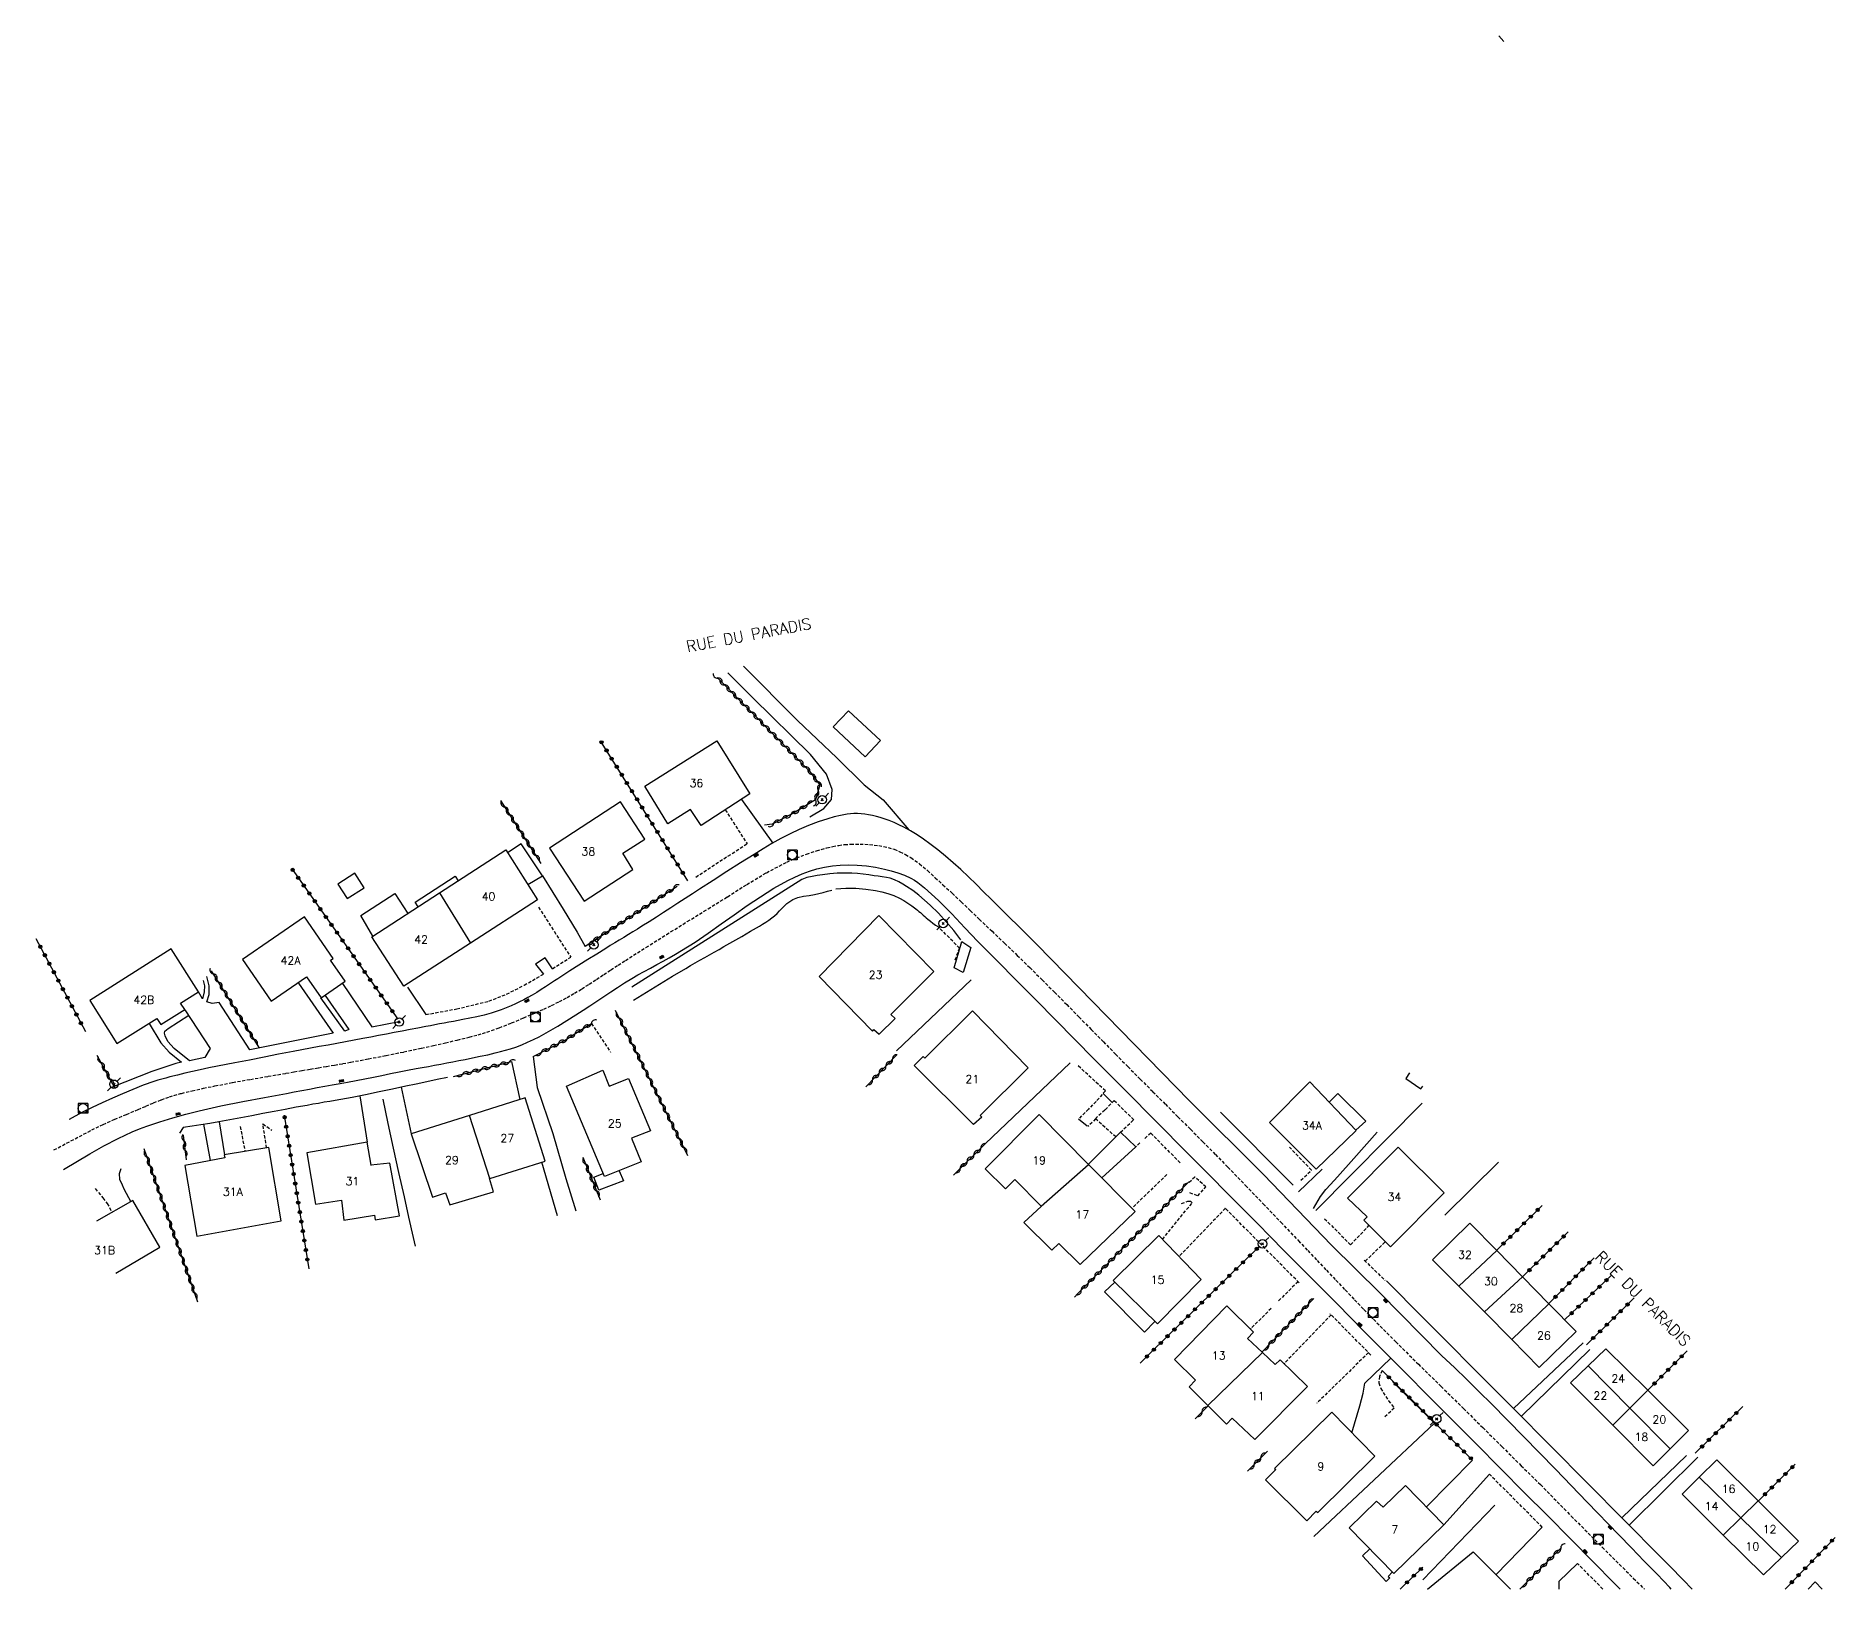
# Model space of a CAD drawing. Header units: millimetres. Extents: x 146998 to 148000, y 143999 to 145000.
# Drawn here: x 147063.9 to 147344.9, y 144000 to 144242.5 of the extents above; entities that cross this region are included whole.
import ezdxf
from ezdxf.enums import TextEntityAlignment as Align

# ---------------------------------------------------------------- set-up
doc = ezdxf.new("R2010")
doc.units = ezdxf.units.MM
doc.linetypes.add('DASHED', pattern=[0.75, 0.5, -0.25])
doc.layers.get('0').update_dxf_attribs({"linetype": 'CONTINUOUS'})
for name, color, linetype in [('W0001', 6, 'DASHED'), ('W0014', 7, 'CONTINUOUS'), ('W0017', 7, 'CONTINUOUS'), ('W0101', 7, 'CONTINUOUS'), ('W0104', 1, 'CONTINUOUS'), ('W0105', 7, 'CONTINUOUS'), ('W0112', 1, 'DASHED'), ('W0211', 2, 'CONTINUOUS'), ('W0300', 7, 'CONTINUOUS'), ('W0303', 7, 'CONTINUOUS'), ('W0310', 3, 'CONTINUOUS'), ('W0323', 7, 'CONTINUOUS'), ('W0333', 7, 'CONTINUOUS'), ('W0401', 7, 'CONTINUOUS'), ('W0420', 7, 'CONTINUOUS'), ('W0473', 7, 'CONTINUOUS'), ('W0989', 7, 'CONTINUOUS'), ('W0991', 7, 'CONTINUOUS'), ('W1102', 7, 'CONTINUOUS')]:
    doc.layers.add(name, color=color, linetype=linetype)
doc.styles.get("Standard").update_dxf_attribs({"font": 'romans.shx', "width": 0.85})

# ---------------------------------------------------------------- blocks, each defined once
blk = doc.blocks.new('T420')
for p, q in [((0.75, 0.75), (-0.75, 0.75)), ((-0.75, 0.75), (-0.75, -0.75)), ((0.75, 0.75), (0.75, -0.75)), ((0.75, -0.75), (-0.75, -0.75))]:
    blk.add_line(p, q)
blk.add_ellipse((0, 0), major_axis=(-0.53, 0.53), ratio=1, start_param=3.926991, end_param=10.210176)
blk = doc.blocks.new('T401')
for p, q in [((-0.3, 0.3), (0, 0.3)), ((-0.3, -0.25), (-0.3, 0.3)), ((-0.3, 0.15), (0, 0.15)), ((-0.3, 0), (0, 0)), ((0, 0.3), (0, -0.25)), ((-0.3, -0.15), (0, -0.15)), ((-0.3, -0.25), (-0.3, -0.3)), ((-0.3, -0.3), (0, -0.3)), ((0, -0.3), (0, -0.25))]:
    blk.add_line(p, q)
blk = doc.blocks.new('T473')
for p, q in [((-0.166667, 0.166667), (0.166667, -0.166667)), ((-0.166667, -0.166667), (0.166667, 0.166667)), ((0.500001, 0.500001), (1.000002, 1.000002)), ((-1.000002, -1.000002), (-0.500001, -0.500001))]:
    blk.add_line(p, q)
blk.add_ellipse((0, 0), major_axis=(0.471405, 0.471405), ratio=1, start_param=5.4977871438, end_param=11.780972451)
blk = doc.blocks.new('t323o')
at = {"color": 0, "linetype": 'Continuous'}
for radius in [0.25, 0.15]:
    blk.add_circle((0, 0), radius, dxfattribs=at)
blk = doc.blocks.new('t310o')
at = {"color": 0, "linetype": 'Continuous'}
for centre, start, end in [((-0.5, 0.38), 216.8699, 323.1304), ((0.5, -0.37), 36.8699, 143.1303)]:
    blk.add_arc(centre, 0.625, start, end, dxfattribs=at)

msp = doc.modelspace()

# ---------------------------------------------------------------- linework, layer by layer
at = {"layer": 'W0001'}
for points in [[(147086.6, 144077.39), (147088.27, 144077.8), (147090.06, 144078.19), (147091.85, 144078.56), (147094.61, 144079.1), (147097.38, 144079.59), (147100.16, 144080.06), (147102.94, 144080.54), (147104.2, 144080.76), (147105.47, 144080.97), (147106.73, 144081.18), (147108, 144081.39), (147109.27, 144081.61), (147110.53, 144081.82), (147111.8, 144082.04), (147113.06, 144082.27), (147115.82, 144082.79), (147118.59, 144083.32), (147121.35, 144083.87), (147124.1, 144084.45), (147125.97, 144084.86), (147127.84, 144085.29), (147129.7, 144085.73), (147131.57, 144086.2), (147132.26, 144086.37), (147132.95, 144086.55), (147133.64, 144086.74), (147134.33, 144086.95), (147136.26, 144087.64), (147138.18, 144088.4), (147140.07, 144089.19), (147141.95, 144090.01), (147143.19, 144090.56), (147144.42, 144091.13), (147145.64, 144091.73), (147146.84, 144092.36), (147148.01, 144093.04), (147149.16, 144093.74), (147150.3, 144094.46), (147151.43, 144095.2), (147152.56, 144095.95), (147153.68, 144096.69), (147154.81, 144097.43), (147155.94, 144098.16), (147159.16, 144100.19), (147162.38, 144102.21), (147165.61, 144104.22), (147168.86, 144106.21), (147171.88, 144108.1), (147174.9, 144110.02), (147177.97, 144111.85), (147181.14, 144113.5), (147182.67, 144114.17), (147184.23, 144114.76), (147185.81, 144115.29), (147187.42, 144115.73), (147188.33, 144115.95), (147189.26, 144116.12), (147190.19, 144116.25), (147191.14, 144116.31), (147192.6, 144116.33), (147194.07, 144116.26), (147195.53, 144116.09), (147196.98, 144115.79), (147197.91, 144115.51), (147198.81, 144115.14), (147199.69, 144114.71), (147200.53, 144114.22), (147201.87, 144113.26), (147203.13, 144112.19), (147204.33, 144111.08), (147205.54, 144109.97), (147206.98, 144108.65), (147208.4, 144107.3), (147209.81, 144105.94), (147211.22, 144104.59), (147213.2, 144102.71), (147215.17, 144100.83), (147217.14, 144098.94), (147219.1, 144097.04), (147221.03, 144095.12), (147222.95, 144093.2), (147224.87, 144091.27), (147226.78, 144089.33), (147228.68, 144087.39), (147230.59, 144085.45), (147232.5, 144083.52), (147234.41, 144081.58), (147236.36, 144079.62), (147238.32, 144077.66), (147240.27, 144075.7), (147242.23, 144073.75), (147244.19, 144071.79), (147246.14, 144069.83), (147248.08, 144067.86), (147250.02, 144065.88), (147252.79, 144063.02), (147255.55, 144060.15), (147258.3, 144057.27), (147261.05, 144054.39), (147262.51, 144052.85), (147263.97, 144051.31), (147265.43, 144049.77), (147266.89, 144048.23), (147268.35, 144046.7), (147269.82, 144045.16), (147271.29, 144043.64), (147272.77, 144042.12), (147276.26, 144038.6), (147279.78, 144035.12), (147283.32, 144031.65), (147286.84, 144028.18), (147289.84, 144025.21), (147292.84, 144022.24), (147295.84, 144019.26), (147298.85, 144016.3), (147303.66, 144011.39), (147308.51, 144006.51), (147313.38, 144001.66), (147315.08, 144000)], [(147066.7, 144068.56), (147072.6, 144071.68), (147074.38, 144072.55), (147076.19, 144073.35), (147078.02, 144074.11), (147079.85, 144074.88), (147081.06, 144075.39), (147082.27, 144075.92), (147083.49, 144076.41), (147084.73, 144076.85), (147086.49, 144077.36), (147086.6, 144077.39)]]:
    msp.add_lwpolyline(points, dxfattribs=at)
at = {"layer": 'W0014'}
for points in [[(147222.46, 144098.35), (147220.13, 144100.7), (147217.78, 144103.03), (147215.42, 144105.37), (147213.07, 144107.7), (147211.89, 144108.87), (147210.72, 144110.06), (147209.53, 144111.23), (147208.32, 144112.37), (147207.14, 144113.41), (147205.95, 144114.43), (147204.74, 144115.43), (147203.48, 144116.38), (147202.5, 144117.08), (147201.5, 144117.75), (147200.47, 144118.38), (147199.41, 144118.97), (147198.67, 144119.34), (147197.91, 144119.68), (147197.13, 144119.99), (147196.35, 144120.27), (147195.75, 144120.47), (147195.14, 144120.65), (147194.53, 144120.8), (147193.91, 144120.92), (147193.34, 144121.01), (147192.77, 144121.07), (147192.19, 144121.1), (147191.61, 144121.09), (147190.57, 144120.99), (147189.55, 144120.8), (147188.54, 144120.57), (147187.54, 144120.29), (147186.04, 144119.8), (147184.56, 144119.24), (147183.1, 144118.62), (147181.67, 144117.95), (147180.24, 144117.21), (147178.84, 144116.4), (147177.46, 144115.56), (147176.08, 144114.72), (147173.93, 144113.38), (147171.79, 144112.02), (147169.67, 144110.64), (147167.54, 144109.27), (147166.41, 144108.55), (147165.28, 144107.83), (147164.16, 144107.1), (147163.03, 144106.37), (147161.91, 144105.65), (147160.78, 144104.92), (147159.65, 144104.2), (147158.52, 144103.49), (147157.82, 144103.05), (147157.11, 144102.62), (147156.41, 144102.19), (147155.7, 144101.76), (147155, 144101.33), (147154.29, 144100.9), (147153.58, 144100.47), (147152.88, 144100.03), (147151.47, 144099.16), (147150.07, 144098.29), (147148.67, 144097.42), (147147.28, 144096.53), (147146.8, 144096.22), (147146.32, 144095.91), (147145.85, 144095.6), (147145.38, 144095.28), (147144.9, 144094.96), (147144.43, 144094.65), (147143.95, 144094.34), (147143.47, 144094.03), (147142.79, 144093.6), (147142.1, 144093.17), (147141.41, 144092.75), (147140.71, 144092.35), (147140.07, 144092.01), (147139.42, 144091.68), (147138.77, 144091.37), (147138.11, 144091.07), (147137.34, 144090.75), (147136.56, 144090.45), (147135.77, 144090.17), (147134.98, 144089.92), (147133.88, 144089.63), (147132.77, 144089.37), (147131.65, 144089.14), (147130.54, 144088.92), (147129.82, 144088.77), (147129.1, 144088.63), (147128.38, 144088.5), (147127.66, 144088.37), (147126.94, 144088.24), (147126.21, 144088.1), (147125.49, 144087.97), (147124.77, 144087.84), (147123.54, 144087.6), (147122.31, 144087.37), (147121.08, 144087.13), (147119.86, 144086.89), (147118.63, 144086.66), (147117.4, 144086.42), (147116.17, 144086.19), (147114.94, 144085.95), (147113.58, 144085.7), (147112.22, 144085.45), (147110.87, 144085.2), (147109.51, 144084.95), (147108.15, 144084.7), (147106.79, 144084.45), (147105.44, 144084.19), (147104.08, 144083.94), (147101.79, 144083.5), (147099.51, 144083.06), (147097.22, 144082.61), (147094.94, 144082.17), (147093.59, 144081.91), (147092.24, 144081.65), (147090.89, 144081.38), (147089.54, 144081.1), (147088.35, 144080.83), (147087.17, 144080.55), (147085.98, 144080.26), (147084.8, 144079.96), (147084.17, 144079.79), (147083.54, 144079.62), (147082.92, 144079.44), (147082.29, 144079.24), (147080.66, 144078.66), (147079.03, 144078.02), (147077.43, 144077.35), (147075.83, 144076.66), (147074.24, 144075.94), (147072.65, 144075.2), (147071.08, 144074.43), (147069.06, 144073.33), (147069.06, 144073.33), (147069.06, 144073.33)], [(147068.2, 144065.52), (147072.29, 144067.95), (147072.29, 144067.95), (147074.48, 144069.19), (147076.71, 144070.35), (147077.82, 144070.89), (147078.94, 144071.39), (147080.08, 144071.86), (147081.23, 144072.3), (147083.24, 144072.98), (147085.27, 144073.6), (147087.31, 144074.17), (147089.37, 144074.69), (147092.77, 144075.46), (147096.18, 144076.13), (147099.61, 144076.76), (147103.03, 144077.4), (147104.22, 144077.63), (147105.41, 144077.85), (147106.61, 144078.07), (147107.8, 144078.29), (147108.99, 144078.51), (147110.18, 144078.72), (147111.38, 144078.95), (147112.57, 144079.17), (147113.91, 144079.43), (147115.25, 144079.69), (147116.59, 144079.95), (147117.92, 144080.21), (147119.26, 144080.48), (147120.6, 144080.74), (147121.94, 144081), (147123.28, 144081.26), (147124.23, 144081.44), (147125.19, 144081.62), (147126.14, 144081.8), (147127.1, 144081.98), (147128.05, 144082.16), (147129.01, 144082.34), (147129.96, 144082.52), (147130.92, 144082.71), (147132.09, 144082.95), (147133.27, 144083.19), (147134.44, 144083.44), (147135.61, 144083.71), (147136.42, 144083.92), (147137.23, 144084.14), (147138.03, 144084.37), (147138.83, 144084.64), (147139.76, 144084.99), (147140.68, 144085.38), (147141.58, 144085.79), (147142.48, 144086.23), (147143.95, 144087.04), (147145.39, 144087.9), (147146.81, 144088.79), (147148.23, 144089.68), (147149.33, 144090.37), (147150.41, 144091.08), (147151.49, 144091.8), (147152.57, 144092.52), (147153.65, 144093.23), (147154.74, 144093.94), (147155.83, 144094.64), (147156.94, 144095.32), (147157.9, 144095.89), (147158.87, 144096.44), (147159.85, 144096.97), (147160.84, 144097.5), (147161.82, 144098.03), (147162.8, 144098.57), (147163.77, 144099.12), (147164.73, 144099.69), (147166.83, 144101.02), (147168.88, 144102.41), (147170.9, 144103.85), (147172.92, 144105.29), (147174.95, 144106.72), (147177.02, 144108.11), (147179.13, 144109.42), (147181.31, 144110.63), (147182.41, 144111.18), (147183.53, 144111.67), (147184.68, 144112.09), (147185.86, 144112.44), (147187.05, 144112.72), (147188.27, 144112.92), (147189.49, 144113.04), (147190.72, 144113.09), (147192.16, 144113.06), (147193.58, 144112.93), (147195, 144112.72), (147196.41, 144112.43), (147197.46, 144112.17), (147198.5, 144111.86), (147199.52, 144111.48), (147200.51, 144111.02), (147201.09, 144110.7), (147201.63, 144110.33), (147202.15, 144109.93), (147202.66, 144109.52), (147204.85, 144107.53), (147206.92, 144105.41), (147208.94, 144103.26), (147210.99, 144101.13), (147214.02, 144098.07), (147217.05, 144095.01), (147220.08, 144091.95), (147223.11, 144088.88), (147226.13, 144085.82), (147229.16, 144082.76), (147232.19, 144079.7), (147235.22, 144076.64), (147237.65, 144074.19), (147240.07, 144071.74), (147242.5, 144069.3), (147244.93, 144066.85), (147247.35, 144064.41), (147249.78, 144061.96), (147252.21, 144059.52), (147254.64, 144057.07), (147256.71, 144054.98), (147258.79, 144052.88), (147260.86, 144050.79), (147262.94, 144048.7), (147265.01, 144046.61), (147267.09, 144044.51), (147269.16, 144042.42), (147271.24, 144040.33), (147276.8, 144034.73), (147282.36, 144029.13), (147287.92, 144023.54), (147293.49, 144017.94)], [(147183.52, 144110.82), (147156.95, 144093.99)], [(147208.33, 144101.39), (147207.22, 144102.82), (147206.05, 144104.19), (147204.82, 144105.52), (147203.54, 144106.79), (147202.67, 144107.58), (147201.77, 144108.34), (147200.83, 144109.06), (147199.86, 144109.72), (147199.25, 144110.09), (147198.63, 144110.43), (147197.98, 144110.73), (147197.32, 144110.98), (147196.7, 144111.13), (147196.07, 144111.23), (147195.43, 144111.3), (147194.8, 144111.38), (147193.94, 144111.5), (147193.06, 144111.63), (147192.19, 144111.74), (147191.31, 144111.8), (147190.16, 144111.8), (147189, 144111.76), (147187.86, 144111.66), (147186.71, 144111.52), (147185.91, 144111.41), (147185.1, 144111.27), (147184.3, 144111.09), (147183.52, 144110.82)], [(147244.06, 144076.21), (147222.46, 144098.35)], [(147090.02, 144095.04), (147090.22, 144094.18), (147090.17, 144093.28), (147089.89, 144092.18), (147089.26, 144093.24)], [(147116.33, 144087.81), (147120.64, 144088.61)], [(147110.33, 144086.79), (147097.32, 144084.22)], [(147112.75, 144087.39), (147112.12, 144087.09)], [(147090.26, 144083.02), (147087.86, 144082.5)], [(147086.62, 144082.26), (147085.73, 144082.06), (147081.98, 144080.81), (147075.79, 144078.39)], [(147128.18, 144079.9), (147126.55, 144079.55), (147124.92, 144079.2), (147123.29, 144078.85), (147121.66, 144078.51), (147119.57, 144078.07), (147117.47, 144077.62), (147115.37, 144077.19), (147113.27, 144076.78), (147112.39, 144076.61), (147111.52, 144076.45), (147110.64, 144076.3), (147109.77, 144076.15), (147108.89, 144076), (147108.01, 144075.84), (147107.14, 144075.69), (147106.26, 144075.53), (147104.54, 144075.22), (147102.81, 144074.89), (147101.08, 144074.56), (147099.35, 144074.23), (147097.63, 144073.9), (147095.9, 144073.58), (147094.17, 144073.26), (147092.44, 144072.96), (147091.05, 144072.72), (147089.67, 144072.5), (147088.28, 144072.28), (147086.89, 144072.08)], [(147255.59, 144064.74), (147244.06, 144076.21)], [(147244.06, 144076.21), (147244.06, 144076.21)], [(147260.21, 144063.08), (147248.88, 144074.46)], [(147273.74, 144046.23), (147266.21, 144053.69), (147255.59, 144064.74)], [(147266.21, 144053.69), (147266.21, 144053.68)], [(147283.46, 144036.43), (147273.74, 144046.23)], [(147280.53, 144042.35), (147274.82, 144048.12)], [(147322.56, 144000), (147321.16, 144001.41), (147319.03, 144003.55), (147316.17, 144006.44), (147313.31, 144009.33), (147310.44, 144012.22), (147307.58, 144015.1), (147304.72, 144017.99), (147301.86, 144020.88), (147299, 144023.77), (147296.13, 144026.66), (147292.23, 144030.58), (147288.34, 144034.51), (147284.43, 144038.43), (147280.53, 144042.35)], [(147319.26, 144000), (147319.03, 144000.24), (147317.05, 144002.3), (147315.07, 144004.36), (147313.09, 144006.41), (147311.11, 144008.46), (147306.14, 144013.58), (147301.19, 144018.72), (147296.22, 144023.84), (147291.2, 144028.91), (147289.29, 144030.81), (147287.36, 144032.7), (147285.42, 144034.57), (147283.46, 144036.43)], [(147292.72, 144018.72), (147296.33, 144015.09), (147299.94, 144011.46), (147303.55, 144007.82), (147307.15, 144004.18), (147310.33, 144000.97), (147311.29, 144000)]]:
    msp.add_lwpolyline(points, dxfattribs=at)
at = {"layer": 'W0017'}
for points in [[(147184.77, 144120.59), (147186.95, 144121.88), (147188.14, 144123.28), (147188.23, 144124.84), (147187.34, 144127.27), (147184.84, 144130.33), (147175.85, 144139.15), (147171.93, 144143.09)], [(147174.41, 144144.12), (147182.83, 144135.64), (147188.99, 144129.82), (147193.23, 144125.6), (147196.21, 144123.26), (147200.22, 144118.53)], [(147174.06, 144123.3), (147178.98, 144116.46)], [(147143.02, 144111.38), (147146.22, 144106.14), (147148.43, 144102.55), (147149.67, 144100.35)], [(147097.32, 144084.22), (147092.53, 144091.6), (147091.43, 144091.42), (147090.58, 144091.68), (147090.92, 144092.85), (147090.95, 144094.21), (147090.56, 144095.65)], [(147104.88, 144094.6), (147110.33, 144086.79)], [(147111.77, 144094.55), (147116.33, 144087.81)], [(147121.91, 144093.97), (147124.79, 144089.71)], [(147112.12, 144087.09), (147108.41, 144092.32)], [(147109.07, 144092.66), (147112.75, 144087.39)], [(147081.55, 144088.33), (147083.42, 144085.29), (147084.7, 144083.81), (147086.62, 144082.26)], [(147087.86, 144082.5), (147085.5, 144084.42), (147084.5, 144085.48), (147084.06, 144086.39), (147083.98, 144086.8), (147084.03, 144087.12), (147084.54, 144087.52), (147087.78, 144089.61)], [(147087.15, 144090.44), (147091.12, 144084.41), (147090.26, 144083.02)], [(147141.52, 144083.14), (147142.17, 144078.34), (147144.64, 144071.12), (147146.62, 144064.11), (147148.19, 144059.07)], [(147138.17, 144082.36), (147139.46, 144076.46)], [(147114.45, 144077.01), (147115.6, 144069.79)], [(147120.93, 144078.35), (147122.5, 144071.06)], [(147086.89, 144072.08), (147086.32, 144071.17)], [(147263.4, 144059.44), (147264.52, 144061.3), (147265.34, 144062.4), (147266.07, 144063.19), (147267.13, 144064.34), (147269.73, 144067.22), (147273.36, 144071.36)], [(147145.34, 144058.26), (147142.91, 144066.63)], [(147077.13, 144065.6), (147076.87, 144064.86), (147076.93, 144064), (147077.35, 144063.11), (147077.63, 144062.49), (147078.71, 144060.47)], [(147261.05, 144062.03), (147264.76, 144065.54)], [(147271.44, 144032.14), (147275.5, 144036.04)], [(147269.41, 144024.41), (147270.65, 144028.62), (147271.17, 144030.58), (147271.44, 144032.14)], [(147281.03, 144012.82), (147288.25, 144020.14)], [(147290.87, 144017.94), (147283.76, 144010.01)], [(147299.14, 144009.65), (147291.92, 144002.25)], [(147304.64, 144003.99), (147301.71, 144001.18)], [(147301.73, 144001.18), (147301.74, 144000)]]:
    msp.add_lwpolyline(points, dxfattribs=at)
at = {"layer": 'W0101'}
for points in [[(147175.38, 144124.15), (147167.77, 144119.24), (147166.1, 144121.74), (147162.58, 144119.51), (147158.98, 144125.35), (147170.21, 144132.46)], [(147155.19, 144122.91), (147144.07, 144115.67), (147149.52, 144107.43), (147157.11, 144112.36), (147155.56, 144114.93), (147158.97, 144117.12)], [(147204.09, 144096.45), (147195.51, 144105.2), (147186.19, 144095.63), (147194.56, 144087.13), (147194.76, 144087.35), (147195.57, 144086.65), (147198.06, 144089.11), (147197.41, 144089.73)], [(147096.16, 144098.3), (147100.65, 144091.8), (147106.16, 144095.61), (147108.44, 144092.33), (147112.2, 144094.9), (147109.92, 144098.18), (147110.33, 144098.47), (147105.81, 144104.97)], [(147072.31, 144091.88), (147076.55, 144085.2), (147082.79, 144089.1), (147083.42, 144088.14), (147087.13, 144090.47), (147086.47, 144091.47), (147089.26, 144093.23), (147085.01, 144099.95)], [(147218.87, 144081.41), (147211.35, 144073.94), (147211.63, 144073.69), (147210.32, 144072.53), (147201.02, 144081.76), (147202.43, 144083.16), (147202.73, 144082.91), (147210.17, 144090.29)], [(147156.42, 144079.72), (147159.85, 144071.55), (147156.91, 144070.41), (147158.43, 144066.7), (147152.7, 144064.41), (147146.73, 144078.52), (147152.42, 144081.01), (147153.43, 144078.5)], [(147270.06, 144071.59), (147263.8, 144065.57), (147256.51, 144072.87), (147262.85, 144079.18)], [(147100.26, 144068.95), (147093.29, 144067.78), (147093.38, 144067.33), (147087.17, 144066.16), (147089.03, 144055.11), (147102.17, 144057.49)], [(147115.6, 144069.79), (147106.19, 144068.12), (147107.55, 144060.1), (147111.6, 144060.73), (147112, 144057.6), (147116.74, 144058.39), (147116.88, 144057.66), (147120.68, 144058.29), (147119.18, 144066.51), (147116.21, 144066.19), (147116.22, 144066.2)], [(147283.81, 144061.88), (147275.44, 144053.43), (147271.28, 144057.62), (147271.77, 144058.1), (147268.7, 144061.02), (147276.64, 144069.02)], [(147245.87, 144048.35), (147239.23, 144055.2), (147232.14, 144048.16), (147239.02, 144041.41)], [(147266.25, 144027.64), (147257.34, 144018.81), (147257.53, 144018.66), (147255.89, 144017.06), (147262.34, 144010.64), (147263.82, 144012.17), (147264.1, 144011.93), (147273.01, 144020.72)], [(147283.76, 144010.01), (147275.96, 144002.43), (147268.98, 144009.53), (147273.24, 144013.74), (147274.26, 144012.8), (147274.26, 144012.8), (147277.76, 144016.19)]]:
    msp.add_lwpolyline(points, close=True, dxfattribs=at)
for points in [[(147126.92, 144108.7), (147137.25, 144115.43)], [(147137.25, 144115.43), (147142.22, 144107.63), (147131.77, 144100.88)], [(147131.77, 144100.88), (147121.34, 144094.14), (147116.37, 144101.84), (147126.92, 144108.7)], [(147140.28, 144076.72), (147131.61, 144073.96)], [(147134.78, 144064.08), (147143.42, 144066.79), (147140.28, 144076.72)], [(147131.61, 144073.96), (147122.5, 144071.06), (147125.81, 144061.18), (147127.85, 144061.87), (147128.55, 144059.99), (147135.34, 144062.04), (147134.75, 144064.08), (147134.78, 144064.08)], [(147228.29, 144066.3), (147220.58, 144074.08), (147212.13, 144065.6), (147215.31, 144062.49), (147216.79, 144063.95), (147220.89, 144059.8)], [(147235.57, 144058.95), (147228.29, 144066.3)], [(147079.05, 144060.67), (147073.35, 144057.44)], [(147076.35, 144049.33), (147083.26, 144053.38), (147079.05, 144060.67)], [(147220.89, 144059.8), (147220.93, 144059.76), (147218.18, 144057.22), (147222.53, 144052.93), (147223.65, 144053.98), (147223.66, 144053.98), (147226.96, 144050.65), (147235.57, 144058.95)], [(147286.11, 144047.27), (147281.99, 144051.43), (147287.83, 144057.15), (147292.02, 144052.87)], [(147292.02, 144052.87), (147296.04, 144048.76)], [(147290.09, 144043.26), (147286.11, 144047.27)], [(147296.04, 144048.76), (147300.16, 144044.55)], [(147255.42, 144036.93), (147253.09, 144039.11), (147254.05, 144040.11), (147249.88, 144044.24), (147241.68, 144035.83), (147245, 144032.6), (147243.98, 144031.57), (147246.89, 144028.67)], [(147300.16, 144044.55), (147304.41, 144040.22)], [(147294.36, 144038.94), (147290.09, 144043.26)], [(147304.41, 144040.22), (147298.67, 144034.6), (147294.36, 144038.94)], [(147262.49, 144031.62), (147258.2, 144035.79), (147257.44, 144035.04), (147255.42, 144036.93)], [(147306.28, 144034.84), (147309.05, 144037.49)], [(147309.05, 144037.49), (147315.61, 144031.03)], [(147310.15, 144025.57), (147303.53, 144032.2), (147306.28, 144034.84)], [(147246.89, 144028.67), (147249.81, 144025.75), (147250.72, 144026.67), (147254.27, 144023.34), (147262.49, 144031.62)], [(147315.61, 144031.03), (147321.99, 144024.75), (147319.11, 144021.91)], [(147319.11, 144021.91), (147316.44, 144019.26), (147310.15, 144025.57)], [(147323.65, 144017.46), (147326.4, 144020.17)], [(147326.4, 144020.17), (147332.85, 144013.75)], [(147327.4, 144008.42), (147320.96, 144014.81), (147323.65, 144017.46)], [(147332.85, 144013.75), (147339.17, 144007.46), (147336.51, 144004.92)], [(147336.51, 144004.92), (147333.66, 144002.19), (147327.4, 144008.42)], [(147281.21, 144000), (147288.34, 144005.83), (147294.17, 144000)], [(147342.84, 144000), (147341.75, 144001.1), (147340.66, 144000)]]:
    msp.add_lwpolyline(points, dxfattribs=at)
at = {"layer": 'W0104'}
for points in [[(147188.42, 144134.65), (147193.4, 144129.96), (147195.77, 144132.48), (147190.79, 144137.16)], [(147113.68, 144111.77), (147111.03, 144110.09), (147112.48, 144107.81), (147115.13, 144109.49)]]:
    msp.add_lwpolyline(points, close=True, dxfattribs=at)
for points in [[(147140.72, 144109.99), (147143.02, 144111.38), (147139.67, 144116.39), (147137.54, 144114.96)], [(147123.6, 144106.55), (147123.13, 144107.26), (147129.35, 144111.34), (147129.84, 144110.61)], [(147116.52, 144101.94), (147114.64, 144105.16), (147119.96, 144108.59), (147121.96, 144105.48)], [(147278.42, 144080.59), (147277.83, 144079.72), (147280.18, 144078.12), (147280.47, 144078.54)], [(147270.02, 144071.63), (147271.6, 144073.06), (147267.22, 144077.38), (147265.85, 144076.02)], [(147230.36, 144064.21), (147235.68, 144069.04), (147233.26, 144071.33), (147228.26, 144066.32)], [(147154.95, 144065.3), (147155.65, 144063.74), (147151.81, 144062.3), (147151.04, 144064.33), (147152.49, 144064.9)], [(147238.64, 144041.79), (147237.04, 144040.09), (147230.78, 144046.4), (147232.36, 144047.94)], [(147275.73, 144002.67), (147275.08, 144001.98), (147275.33, 144001.73), (147274.78, 144001.17), (147271.08, 144005.18), (147272.18, 144006.28)]]:
    msp.add_lwpolyline(points, dxfattribs=at)
at = {"layer": 'W0105'}
msp.add_lwpolyline([(147208.68, 144096.26), (147207.28, 144097.01), (147208.49, 144101.12), (147209.88, 144100.17)], close=True, dxfattribs=at)
for points in [[(147144.54, 144096.87), (147143.4, 144098.55), (147141.89, 144097.6), (147143.14, 144096.02)], [(147231.95, 144075.97), (147230.54, 144077.38)], [(147091.18, 144066.91), (147090.13, 144072.59)], [(147092.49, 144072.96), (147093.35, 144067.79)], [(147226.73, 144073.42), (147228.07, 144072.31)]]:
    msp.add_lwpolyline(points, dxfattribs=at)
at = {"layer": 'W0112'}
for points in [[(147171.55, 144121.67), (147174.94, 144116.39)], [(147166.94, 144111.18), (147175.1, 144116.49)], [(147142.38, 144106.49), (147147.41, 144098.66)], [(147207.47, 144098.26), (147208.13, 144100.08), (147204.83, 144103.39)], [(147144.54, 144096.87), (147147.41, 144098.66)], [(147124.79, 144089.71), (147129.61, 144090.59), (147134.63, 144091.8), (147137.4, 144092.89), (147140.14, 144094.29), (147143.14, 144096.02)], [(147150.66, 144088.32), (147153.63, 144083.82)], [(147230.91, 144077.79), (147226.61, 144081.75)], [(147230.91, 144077.79), (147229.43, 144076.13), (147229.44, 144076.14), (147228.26, 144074.94), (147226.73, 144073.42)], [(147232.26, 144076.28), (147230.8, 144074.78), (147229.53, 144073.61), (147229.38, 144073.4), (147228.18, 144072.2)], [(147235.34, 144073.28), (147232.26, 144076.28)], [(147095.8, 144072.22), (147096.54, 144068.32)], [(147099.92, 144068.89), (147099.33, 144072.63), (147100.74, 144071.65)], [(147232.53, 144070.6), (147229.38, 144073.4)], [(147233.26, 144071.33), (147235.34, 144073.28)], [(147236.28, 144069.68), (147235.68, 144069.04)], [(147237.99, 144071.21), (147237.01, 144070.31)], [(147242.57, 144066.56), (147237.99, 144071.21)], [(147261.44, 144063.82), (147263.1, 144065.42), (147259.49, 144069.17)], [(147240.5, 144064.73), (147235.05, 144059.47)], [(147244.89, 144064.33), (147243.96, 144063.43)], [(147246.61, 144062.79), (147244.89, 144064.33)], [(147073.16, 144062.52), (147074.36, 144061.08), (147075.02, 144060.22), (147075.78, 144058.81)], [(147239.81, 144054.6), (147244.44, 144060.29)], [(147242.79, 144060.21), (147243.77, 144060.55), (147244.04, 144060.58), (147244.19, 144060.55), (147244.44, 144060.29)], [(147244.06, 144061.92), (147245.33, 144061.42)], [(147245.33, 144061.42), (147246.61, 144062.79)], [(147249.65, 144059.45), (147242.4, 144051.92)], [(147261.15, 144047.83), (147249.54, 144059.56)], [(147265.14, 144057.83), (147269.33, 144053.62)], [(147269.19, 144053.76), (147272.1, 144056.8)], [(147271.49, 144051.2), (147274.63, 144054.24)], [(147271.33, 144051.36), (147274.62, 144048.16)], [(147260.99, 144047.99), (147257.82, 144044.88)], [(147256.81, 144043.82), (147253.55, 144040.6)], [(147266.15, 144042.82), (147258.81, 144035.19)], [(147272.36, 144036.54), (147266.01, 144042.96)], [(147271.99, 144036.91), (147263.93, 144029.01)], [(147274.11, 144034.12), (147273.73, 144033.21), (147273.59, 144032.19), (147273.9, 144031.33), (147275.12, 144029.41), (147276.01, 144028.25), (147274.43, 144026.76)], [(147299.14, 144009.65), (147290.87, 144017.94)], [(147308.59, 144000), (147304.64, 144003.99)]]:
    msp.add_lwpolyline(points, dxfattribs=at)
at = {"layer": 'W0211'}
msp.add_lwpolyline([(147188.81, 144109.36), (147190.36, 144109.45), (147191.92, 144109.43), (147193.47, 144109.3), (147195.01, 144109.08), (147195.97, 144108.88), (147196.92, 144108.62), (147197.85, 144108.29), (147198.76, 144107.9), (147199.43, 144107.53), (147200.07, 144107.11), (147200.69, 144106.67), (147201.3, 144106.21), (147201.54, 144106.02), (147201.78, 144105.82), (147202.01, 144105.62), (147202.23, 144105.42), (147202.46, 144105.21), (147202.69, 144105.01), (147202.92, 144104.81), (147203.16, 144104.61), (147203.57, 144104.3), (147203.98, 144103.99), (147204.4, 144103.69), (147204.83, 144103.39)], dxfattribs=at)
at = {"layer": 'W0300'}
for points in [[(147209.95, 144095.15), (147198.28, 144084.02)], [(147212.13, 144069.51), (147225.39, 144082.18)], [(147118.06, 144076.49), (147118.87, 144072.67), (147119.7, 144068.86), (147120.53, 144065.05), (147121.38, 144061.25), (147122.09, 144058.08), (147122.82, 144054.91), (147123.14, 144053.52)], [(147263.79, 144059.1), (147280.38, 144075.87)], [(147283.91, 144058.39), (147292.32, 144066.67)], [(147282.53, 144025.68), (147275.72, 144032.43)], [(147282.32, 144025.89), (147263.47, 144008.21)], [(147291.72, 144013.09), (147280.49, 144001.42)]]:
    msp.add_lwpolyline(points, dxfattribs=at)
at = {"layer": 'W0303'}
msp.add_lwpolyline([(147157.2, 144091.96), (147159.23, 144093.22), (147161.27, 144094.46), (147163.32, 144095.7), (147165.37, 144096.91), (147166.11, 144097.35), (147166.85, 144097.77), (147167.59, 144098.2), (147168.34, 144098.62), (147169.08, 144099.04), (147169.82, 144099.46), (147170.57, 144099.89), (147171.31, 144100.31), (147172.71, 144101.11), (147174.11, 144101.9), (147175.51, 144102.71), (147176.89, 144103.53), (147177.38, 144103.84), (147177.88, 144104.14), (147178.36, 144104.46), (147178.83, 144104.8), (147179.25, 144105.14), (147179.64, 144105.51), (147180.01, 144105.9), (147180.38, 144106.29), (147180.77, 144106.67), (147181.17, 144107.04), (147181.61, 144107.37), (147182.08, 144107.65), (147182.9, 144107.98), (147183.77, 144108.17), (147184.64, 144108.31), (147185.48, 144108.48), (147186.16, 144108.63), (147186.84, 144108.79), (147187.52, 144108.95), (147188.2, 144109.11)], dxfattribs=at)
at = {"layer": 'W0310'}
for points in [[(147170.28, 144142.33), (147179.38, 144133.13), (147184.67, 144127.75), (147186.31, 144125.56), (147185.62, 144123.26), (147182.11, 144121.09), (147178.87, 144119.43), (147177.66, 144119.26)], [(147142.78, 144113.32), (147136.47, 144123.11)], [(147149.68, 144100.37), (147164.04, 144109.77)], [(147098.73, 144084.56), (147091.33, 144096.55)], [(147141.52, 144083.14), (147146.45, 144085.67), (147149.1, 144087.36), (147150.66, 144088.32)], [(147165.7, 144067.63), (147154.42, 144090.36)], [(147076.23, 144078.26), (147073.48, 144083.3)], [(147198.3, 144083.37), (147193.48, 144078.43)], [(147129.1, 144080.02), (147138.17, 144082.36)], [(147080.74, 144068.81), (147089.14, 144044.83)], [(147086.87, 144070.87), (147087.38, 144067.02)], [(147207.17, 144064.64), (147212.13, 144069.5)], [(147149.3, 144067.44), (147152, 144060.8)], [(147226.07, 144045.6), (147226.56, 144046.07), (147238.08, 144057.66), (147243.96, 144063.56)], [(147255.36, 144036.98), (147263.45, 144045.38)], [(147244.94, 144026.6), (147246.94, 144028.61)], [(147256.2, 144021.52), (147253.08, 144018.4)], [(147302.15, 144006.48), (147295.64, 144000)]]:
    msp.add_lwpolyline(points, dxfattribs=at)
at = {"layer": 'W0323'}
for points in [[(147293.14, 144241.68), (147292.36, 144242.52)], [(147165.71, 144110.58), (147152.07, 144132.46)], [(147103.92, 144112.4), (147120.42, 144089.01)], [(147063.9, 144101.58), (147071.62, 144087.05)], [(147102.68, 144073.98), (147106.52, 144049.98)], [(147299.1, 144059.88), (147292.01, 144052.88)], [(147303.19, 144055.78), (147296.06, 144048.75)], [(147254.98, 144053.54), (147238.01, 144036.91), (147236.34, 144035.26)], [(147300.14, 144044.57), (147307.24, 144051.72)], [(147309.96, 144049), (147302.63, 144042.04)], [(147306.02, 144038.14), (147313.5, 144045.45)], [(147321.76, 144037.18), (147315.6, 144031.04)], [(147274.11, 144034.12), (147288.25, 144020.14)], [(147323.02, 144021.19), (147330.44, 144028.48)], [(147338.65, 144019.5), (147332.86, 144013.74)], [(147337.08, 144000), (147344.85, 144008.05)], [(147280.48, 144003.43), (147276.93, 144000)]]:
    msp.add_lwpolyline(points, dxfattribs=at)
at = {"layer": 'W0333'}
for points in [[(147305.5, 144038.45), (147294.62, 144028.18)], [(147295.84, 144026.95), (147306.57, 144037.4)], [(147311.56, 144011.09), (147321.67, 144020.85)], [(147312.7, 144009.95), (147323.42, 144020.6)]]:
    msp.add_lwpolyline(points, dxfattribs=at)
at = {"layer": 'W1102'}
for points in [[(147126.92, 144108.7), (147131.77, 144100.88)], [(147134.78, 144064.08), (147131.61, 144073.96)], [(147220.89, 144059.8), (147228.29, 144066.3)], [(147292.02, 144052.87), (147286.11, 144047.27)], [(147296.04, 144048.76), (147290.09, 144043.26)], [(147300.16, 144044.55), (147294.36, 144038.94)], [(147246.89, 144028.67), (147255.42, 144036.93)], [(147306.28, 144034.84), (147312.82, 144028.25)], [(147315.61, 144031.03), (147312.82, 144028.25)], [(147312.82, 144028.25), (147310.15, 144025.57)], [(147312.82, 144028.25), (147319.11, 144021.91)], [(147323.65, 144017.46), (147330.15, 144011.11)], [(147332.85, 144013.75), (147330.15, 144011.11)], [(147330.15, 144011.11), (147327.4, 144008.42)], [(147330.15, 144011.11), (147336.51, 144004.92)]]:
    msp.add_lwpolyline(points, dxfattribs=at)

# ---------------------------------------------------------------- block references
at = {"layer": 'W0310'}
for p, rotation in [((147170.36, 144142.25), 314.6914732856455), ((147171.42, 144141.18), 314.6914732856455), ((147172.47, 144140.11), 314.6914732856455), ((147173.53, 144139.05), 314.6914732856455), ((147174.58, 144137.98), 314.6914732856455), ((147175.64, 144136.92), 314.6914732856455), ((147176.69, 144135.85), 314.6914732856455), ((147177.75, 144134.78), 314.6914732856455), ((147178.8, 144133.72), 314.6914732856455), ((147179.85, 144132.65), 314.5165481176734), ((147180.91, 144131.58), 314.5165481176734), ((147181.96, 144130.51), 314.5165481176734), ((147183.01, 144129.44), 314.5165481176734), ((147184.06, 144128.37), 314.5165481176734), ((147185.05, 144127.25), 306.8615094197273), ((147185.95, 144126.05), 306.8615094197273), ((147186.05, 144124.7), 253.3942197939985), ((147137.09, 144122.14), 122.7968800123318), ((147183.08, 144121.68), 211.7313415055345), ((147184.35, 144122.47), 211.7313415055345), ((147185.62, 144123.27), 253.3942197939985), ((147137.91, 144120.88), 122.7968800123318), ((147138.72, 144119.62), 122.7968800123318), ((147139.53, 144118.36), 122.7968800123318), ((147179.11, 144119.56), 207.0360033024227), ((147180.45, 144120.24), 207.0360033024227), ((147181.79, 144120.92), 207.0360033024227), ((147140.34, 144117.1), 122.7968800123318), ((147141.16, 144115.84), 122.7968800123318), ((147141.97, 144114.58), 122.7968800123318), ((147160.98, 144107.76), 33.18646272092452), ((147162.23, 144108.58), 33.18646272092452), ((147163.49, 144109.4), 33.18646272092452), ((147155.95, 144104.48), 33.18646272092452), ((147157.21, 144105.3), 33.18646272092452), ((147158.46, 144106.12), 33.18646272092452), ((147159.72, 144106.94), 33.18646272092452), ((147152.19, 144102.01), 33.18646272092452), ((147153.44, 144102.83), 33.18646272092452), ((147154.7, 144103.65), 33.18646272092452), ((147150.93, 144101.19), 33.18646272092452), ((147091.64, 144096.05), 121.663463205424), ((147092.43, 144094.77), 121.663463205424), ((147093.22, 144093.49), 121.663463205424), ((147094, 144092.22), 121.663463205424), ((147094.79, 144090.94), 121.663463205424), ((147095.58, 144089.66), 121.663463205424), ((147096.37, 144088.39), 121.663463205424), ((147149.37, 144087.52), 31.76328046391583), ((147150.64, 144088.31), 31.76328046391583), ((147155.03, 144089.13), 116.3848984357099), ((147155.7, 144087.79), 116.3848984357099), ((147097.15, 144087.11), 121.663463205424), ((147097.94, 144085.83), 121.663463205424), ((147145.52, 144085.19), 27.11502200510489), ((147146.84, 144085.91), 32.49215671728611), ((147148.1, 144086.72), 32.49215671728611), ((147156.36, 144086.44), 116.3848984357099), ((147157.03, 144085.1), 116.3848984357099), ((147074.07, 144082.21), 118.6869740782554), ((147137.82, 144082.27), 14.47258772026107), ((147142.85, 144083.82), 27.11502200510489), ((147144.19, 144084.51), 27.11502200510489), ((147157.7, 144083.76), 116.3848984357099), ((147158.36, 144082.41), 116.3848984357099), ((147197.67, 144082.72), 225.7378010637401), ((147074.79, 144080.89), 118.6869740782554), ((147075.51, 144079.58), 118.6869740782554), ((147130.55, 144080.4), 14.47258772026107), ((147132.01, 144080.77), 14.47258772026107), ((147133.46, 144081.15), 14.47258772026107), ((147134.91, 144081.52), 14.47258772026107), ((147136.36, 144081.9), 14.47258772026107), ((147159.03, 144081.07), 116.3848984357099), ((147159.7, 144079.72), 116.3848984357099), ((147194.53, 144079.5), 225.7378010637401), ((147195.57, 144080.58), 225.7378010637401), ((147196.62, 144081.65), 225.7378010637401), ((147160.36, 144078.38), 116.3848984357099), ((147161.03, 144077.04), 116.3848984357099), ((147161.7, 144075.69), 116.3848984357099), ((147162.36, 144074.35), 116.3848984357099), ((147163.03, 144073.01), 116.3848984357099), ((147163.7, 144071.66), 116.3848984357099), ((147086.99, 144070), 277.4396743839375), ((147087.18, 144068.51), 277.4396743839375), ((147164.36, 144070.32), 116.3848984357099), ((147165.03, 144068.97), 116.3848984357099), ((147210.38, 144067.79), 44.39530113865697), ((147211.46, 144068.84), 44.39530113865697), ((147081.21, 144067.48), 289.3092151969816), ((147081.7, 144066.06), 289.3092151969816), ((147149.74, 144066.36), 292.1303106801192), ((147150.3, 144064.97), 292.1303106801192), ((147208.24, 144065.69), 44.39530113865697), ((147209.31, 144066.74), 44.39530113865697), ((147082.2, 144064.65), 289.3092151969816), ((147082.69, 144063.23), 289.3092151969816), ((147150.87, 144063.58), 292.1303106801192), ((147151.43, 144062.19), 292.1303106801192), ((147243.01, 144062.61), 45.08267783495221), ((147083.19, 144061.82), 289.3092151969816), ((147083.69, 144060.4), 289.3092151969816), ((147239.83, 144059.42), 45.08267783495221), ((147240.89, 144060.48), 45.08267783495221), ((147241.95, 144061.54), 45.08267783495221), ((147084.18, 144058.99), 289.3092151969816), ((147084.68, 144057.57), 289.3092151969816), ((147237.72, 144057.29), 45.1636734402184), ((147238.77, 144058.36), 45.08267783495221), ((147085.17, 144056.15), 289.3092151969816), ((147085.67, 144054.74), 289.3092151969816), ((147234.54, 144054.1), 45.1636734402184), ((147235.6, 144055.17), 45.1636734402184), ((147236.66, 144056.23), 45.1636734402184), ((147086.17, 144053.32), 289.3092151969816), ((147086.66, 144051.91), 289.3092151969816), ((147231.37, 144050.91), 45.1636734402184), ((147232.43, 144051.98), 45.1636734402184), ((147233.49, 144053.04), 45.1636734402184), ((147087.16, 144050.49), 289.3092151969816), ((147087.65, 144049.08), 289.3092151969816), ((147229.25, 144048.78), 45.1636734402184), ((147230.31, 144049.85), 45.1636734402184), ((147088.15, 144047.66), 289.3092151969816), ((147088.65, 144046.25), 289.3092151969816), ((147227.14, 144046.66), 45.1636734402184), ((147228.2, 144047.72), 45.1636734402184), ((147261.61, 144043.46), 46.10491261706988), ((147262.65, 144044.55), 46.10491261706988), ((147258.49, 144040.22), 46.10491261706988), ((147259.53, 144041.3), 46.10491261706988), ((147260.57, 144042.38), 46.10491261706988), ((147256.41, 144038.06), 46.10491261706988), ((147257.45, 144039.14), 46.10491261706988), ((147246, 144027.66), 45.25220309896791), ((147255.2, 144020.52), 225.0594830796119), ((147254.14, 144019.46), 225.0594830796119), ((147302.02, 144006.35), 224.849430524923), ((147298.83, 144003.17), 224.849430524923), ((147299.89, 144004.23), 224.849430524923), ((147300.95, 144005.29), 224.849430524923), ((147296.7, 144001.06), 224.849430524923), ((147297.76, 144002.12), 224.849430524923)]:
    msp.add_blockref('t310o', p, dxfattribs=dict(at, rotation=rotation))
at = {"layer": 'W0323'}
for p, rotation in [((147152.22, 144132.22), 121.9428764822425), ((147153.01, 144130.95), 121.9428764822425), ((147153.8, 144129.67), 121.9428764822425), ((147154.6, 144128.4), 121.9428764822425), ((147155.39, 144127.13), 121.9428764822425), ((147156.18, 144125.86), 121.9428764822425), ((147156.98, 144124.58), 121.9428764822425), ((147157.77, 144123.31), 121.9428764822425), ((147158.56, 144122.04), 121.9428764822425), ((147159.36, 144120.76), 121.9428764822425), ((147160.15, 144119.49), 121.9428764822425), ((147160.95, 144118.22), 121.9428764822425), ((147161.74, 144116.95), 121.9428764822425), ((147162.53, 144115.67), 121.9428764822425), ((147163.33, 144114.4), 121.9428764822425), ((147103.99, 144112.3), 305.1945539726984), ((147104.85, 144111.07), 305.1945539726984), ((147164.12, 144113.13), 121.9428764822425), ((147164.91, 144111.85), 121.9428764822425), ((147105.72, 144109.85), 305.1945539726984), ((147106.58, 144108.62), 305.1945539726984), ((147107.45, 144107.4), 305.1945539726984), ((147108.31, 144106.17), 305.1945539726984), ((147109.18, 144104.95), 305.1945539726984), ((147110.04, 144103.72), 305.1945539726984), ((147110.91, 144102.49), 305.1945539726984), ((147064.58, 144100.29), 297.989133912619), ((147111.77, 144101.27), 305.1945539726984), ((147112.64, 144100.04), 305.1945539726984), ((147065.29, 144098.97), 297.989133912619), ((147065.99, 144097.64), 297.989133912619), ((147113.5, 144098.82), 305.1945539726984), ((147114.36, 144097.59), 305.1945539726984), ((147115.23, 144096.36), 305.1945539726984), ((147066.7, 144096.32), 297.989133912619), ((147067.4, 144095), 297.989133912619), ((147068.1, 144093.67), 297.989133912619), ((147116.09, 144095.14), 305.1945539726984), ((147116.96, 144093.91), 305.1945539726984), ((147068.81, 144092.35), 297.989133912619), ((147069.51, 144091.02), 297.989133912619), ((147117.82, 144092.69), 305.1945539726984), ((147118.69, 144091.46), 305.1945539726984), ((147070.22, 144089.7), 297.989133912619), ((147070.92, 144088.37), 297.989133912619), ((147119.55, 144090.24), 305.1945539726984), ((147102.73, 144073.67), 279.0874233449699), ((147102.97, 144072.19), 279.0874233449699), ((147103.2, 144070.71), 279.0874233449699), ((147103.44, 144069.23), 279.0874233449699), ((147103.68, 144067.75), 279.0874233449699), ((147103.91, 144066.27), 279.0874233449699), ((147104.15, 144064.79), 279.0874233449699), ((147104.39, 144063.31), 279.0874233449699), ((147104.63, 144061.82), 279.0874233449699), ((147104.86, 144060.34), 279.0874233449699), ((147105.1, 144058.86), 279.0874233449699), ((147105.34, 144057.38), 279.0874233449699), ((147296.28, 144057.1), 224.6067255196594), ((147297.35, 144058.15), 224.6067255196594), ((147298.42, 144059.2), 224.6067255196594), ((147105.57, 144055.9), 279.0874233449699), ((147105.81, 144054.42), 279.0874233449699), ((147294.14, 144054.99), 224.6067255196594), ((147295.21, 144056.04), 224.6067255196594), ((147302.47, 144055.06), 224.565057380123), ((147106.05, 144052.94), 279.0874233449699), ((147106.28, 144051.46), 279.0874233449699), ((147253.48, 144052.07), 224.4149692063847), ((147254.55, 144053.12), 224.4149692063847), ((147293.08, 144053.94), 224.6067255196594), ((147299.26, 144051.91), 224.565057380123), ((147300.33, 144052.96), 224.565057380123), ((147301.4, 144054.01), 224.565057380123), ((147250.26, 144048.92), 224.4149692063847), ((147251.33, 144049.97), 224.4149692063847), ((147252.4, 144051.02), 224.4149692063847), ((147297.13, 144049.8), 224.565057380123), ((147298.19, 144050.85), 224.565057380123), ((147304.37, 144048.83), 45.18912550396273), ((147305.43, 144049.89), 45.18912550396273), ((147306.49, 144050.96), 45.18912550396273), ((147247.05, 144045.77), 224.4149692063847), ((147248.12, 144046.82), 224.4149692063847), ((147249.19, 144047.87), 224.4149692063847), ((147302.26, 144046.7), 45.18912550396273), ((147303.32, 144047.77), 45.18912550396273), ((147306.98, 144046.17), 223.5101317571678), ((147308.07, 144047.2), 223.5101317571678), ((147309.16, 144048.23), 223.5101317571678), ((147244.9, 144043.67), 224.4149692063847), ((147245.98, 144044.72), 224.4149692063847), ((147301.2, 144045.64), 45.18912550396273), ((147303.72, 144043.07), 223.5101317571678), ((147304.8, 144044.1), 223.5101317571678), ((147305.89, 144045.14), 223.5101317571678), ((147311.38, 144043.38), 44.35614868475459), ((147312.45, 144044.43), 44.35614868475459), ((147241.69, 144040.52), 224.4149692063847), ((147242.76, 144041.57), 224.4149692063847), ((147243.83, 144042.62), 224.4149692063847), ((147308.16, 144040.23), 44.35614868475459), ((147309.23, 144041.28), 44.35614868475459), ((147310.31, 144042.33), 44.35614868475459), ((147238.48, 144037.37), 224.4149692063847), ((147239.55, 144038.42), 224.4149692063847), ((147240.62, 144039.47), 224.4149692063847), ((147307.09, 144039.19), 44.35614868475459), ((147237.41, 144036.32), 224.6202247418323), ((147319.85, 144035.28), 224.9410874174177), ((147320.91, 144036.34), 224.9410874174177), ((147275.18, 144033.06), 315.3239778033047), ((147276.25, 144032.01), 315.3239778033047), ((147316.67, 144032.1), 224.9410874174177), ((147317.73, 144033.16), 224.9410874174177), ((147318.79, 144034.22), 224.9410874174177), ((147277.31, 144030.95), 315.3239778033047), ((147278.38, 144029.9), 315.3239778033047), ((147279.45, 144028.84), 315.3239778033047), ((147280.51, 144027.79), 315.3239778033047), ((147281.58, 144026.74), 315.3239778033047), ((147328.37, 144026.44), 44.45596854075838), ((147329.44, 144027.49), 44.45596854075838), ((147282.65, 144025.68), 315.3239778033047), ((147283.71, 144024.63), 315.3239778033047), ((147284.78, 144023.57), 315.3239778033047), ((147325.16, 144023.29), 44.45596854075838), ((147326.23, 144024.34), 44.45596854075838), ((147327.3, 144025.39), 44.45596854075838), ((147285.85, 144022.52), 315.3239778033047), ((147286.91, 144021.46), 315.3239778033047), ((147324.09, 144022.24), 44.45596854075838), ((147287.98, 144020.41), 315.3239778033047), ((147337.11, 144017.97), 224.8351236770492), ((147338.18, 144019.03), 224.8351236770492), ((147334.99, 144015.85), 224.8351236770492), ((147336.05, 144016.91), 224.8351236770492), ((147333.92, 144014.8), 224.8351236770492), ((147343.33, 144006.47), 45.99510644621807), ((147344.37, 144007.55), 45.99510644621807), ((147341.25, 144004.32), 45.99510644621807), ((147342.29, 144005.39), 45.99510644621807), ((147278.01, 144001.04), 223.9732460077863), ((147279.09, 144002.08), 223.9732460077863), ((147280.17, 144003.12), 223.9732460077863), ((147338.12, 144001.08), 45.99510644621807), ((147339.16, 144002.16), 45.99510644621807), ((147340.2, 144003.24), 45.99510644621807)]:
    msp.add_blockref('t323o', p, dxfattribs=dict(at, rotation=rotation))
at = {"layer": 'W0401'}
for p, rotation in [((147176.3, 144114.7), 121.3335194549448), ((147161.67, 144098.55), 298.4288089344349), ((147140.53, 144091.99), 118.1853486627026), ((147111.61, 144079.19), 280.637265807008), ((147086.11, 144074.04), 285.5070062701195), ((147274.75, 144045.11), 44.97066581712497), ((147270.56, 144041.18), 224.78774469973), ((147309.83, 144009.71), 44.13880341773077), ((147305.72, 144005.73), 224.7367505073867)]:
    msp.add_blockref('T401', p, dxfattribs=dict(at, rotation=rotation))
at = {"layer": 'W0420'}
for p in [(147182, 144114.63), (147182.01, 144114.64), (147141.88, 144089.3), (147071.24, 144075.05), (147272.68, 144043.17), (147307.88, 144007.77)]:
    msp.add_blockref('T420', p, dxfattribs=at)
at = {"layer": 'W0473'}
for p in [(147186.69, 144123.26), (147205.58, 144103.92), (147151.03, 144100.61), (147120.61, 144088.54), (147076.08, 144078.82), (147255.43, 144053.9), (147282.65, 144026.59)]:
    msp.add_blockref('T473', p, dxfattribs=at)

# ---------------------------------------------------------------- texts
at = {"layer": 'W0989'}
for rotation, p in [(10.7361, (147165.65, 144146.27)), (315.0173, (147307.24, 144051.72))]:
    msp.add_text('RUE DU PARADIS', height=1.75, rotation=rotation, dxfattribs=at).set_placement(p)
at = {"layer": 'W0991'}
for s, p in [('36', (147167.05, 144125.85)), ('38', (147150.16, 144115.17)), ('40', (147134.57, 144108.15)), ('42', (147124.04, 144101.42)), ('42A', (147103.66, 144098.17)), ('23', (147195.02, 144095.93)), ('42B', (147080.75, 144092)), ('21', (147210.12, 144079.63)), ('25', (147154.28, 144072.71)), ('34A', (147263.16, 144072.38)), ('27', (147137.51, 144070.4)), ('29', (147128.86, 144066.98)), ('19', (147220.56, 144066.94)), ('31', (147113.32, 144063.69)), ('31A', (147094.64, 144062.03)), ('34', (147276.04, 144061.23)), ('17', (147227.31, 144058.48)), ('31B', (147074.62, 144052.9)), ('32', (147287.06, 144052.21)), ('15', (147239.05, 144048.3)), ('30', (147291.11, 144048.06)), ('28', (147295.09, 144043.85)), ('26', (147299.39, 144039.58)), ('13', (147248.61, 144036.46)), ('24', (147310.99, 144032.87)), ('11', (147254.71, 144030.14)), ('22', (147308.2, 144030.2)), ('20', (147317.41, 144026.47)), ('18', (147314.62, 144023.75)), ('9', (147264.55, 144019.14)), ('16', (147328.23, 144015.64)), ('14', (147325.57, 144012.94)), ('7', (147276.12, 144009.31)), ('12', (147334.63, 144009.33)), ('10', (147331.95, 144006.65))]:
    msp.add_text(s, height=1.25, dxfattribs=at).set_placement(p, align=Align.MIDDLE_CENTER)

doc.saveas('drawing.dxf')
